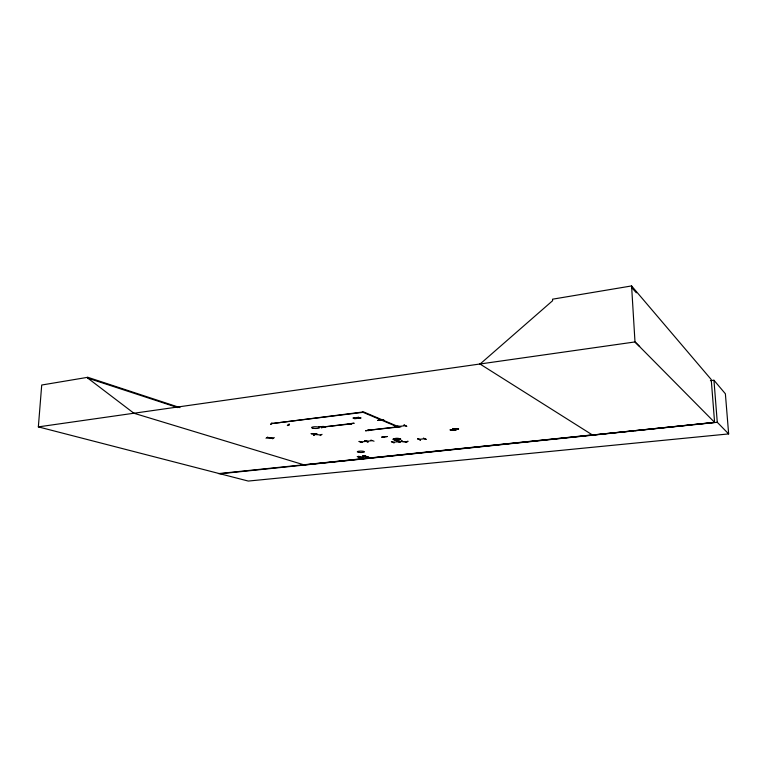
<?xml version="1.0" encoding="UTF-8"?>
<svg xmlns="http://www.w3.org/2000/svg" width="767" height="767" viewBox="0 0 767 767"><rect width="100%" height="100%" fill="white"/><g stroke="black" fill="none" stroke-linecap="round" stroke-linejoin="round"><path stroke-width="1.15" d="M710.424 380.672L713.952 380.24L725.381 393.787L728.65 433.921L248.278 481.062L38.35 426.883L41.715 385.024L87.783 377.297L179.977 407.622M480.065 364.047L552.604 300.722L552.547 299.188L631.586 285.938L634.99 341.938L714.585 422.368L304.163 464.907L133.909 413.24L87.735 378.093L87.783 377.297M450.085 429.923L456.049 430.325L450.219 429.865M383.692 419.626L377.882 420.393M377.853 420.326L383.567 419.578M365.495 430.699L370.902 429.923M354.057 423.24L348.237 423.902L353.913 423.24M270.732 424.391L272.007 422.962L270.588 424.439M391.41 441.696L394.228 442.827L391.419 441.667M417.603 438.829L420.584 439.932L417.91 438.81M420.287 439.951L417.833 438.782M358.994 441.456L362.187 442.454M359.234 441.389L361.938 442.53M365.245 440.747L368.457 441.83L365.533 440.728M397.699 425.762L400.844 426.96M399.693 441.974L402.292 440.852L400 442.013M313.636 435.042L315.745 433.777L313.943 435.11M313.885 435.052L315.707 433.815M266.024 438.273L267.75 437.056M287.328 425.551L288.996 424.151M357.364 456.547L362.57 458.215L361.995 458.282M358.4 456.442L363.836 458.1L363.309 458.148M363.414 458.062L358.62 456.413M367.518 457.717L362.551 456.001L368.045 457.65L362.983 455.876M368.793 457.583L364.133 455.828M369.109 457.544L363.989 455.771M287.846 425.56L289.38 424.189L287.874 425.503M289.044 424.966L288.373 424.937M323.252 426.414L321.709 427.785L322.917 426.423M453.038 430.086L455.435 428.801M455.761 428.83L453.297 430.086M274.308 437.631L272.573 438.791M322.063 434.333L320.194 435.598M351.161 423.691L351.67 423.767M380.7 420.057L380.902 420.038M458.599 428.945L452.722 428.552L458.58 429.021M406.587 441.907L401.103 441.456L406.74 441.859M407.91 441.255L405.59 442.386M405.848 442.454L407.862 441.303M384.507 436.778L384.277 436.797M399.425 426.337L405.273 425.723M366.952 441.255L372.187 440.661M392.896 442.252L398.226 441.725M419.204 439.347L424.534 438.753M267.223 437.698L273.1 438.168M360.893 442.003L365.821 441.38M288.958 424.966L288.536 424.87M38.35 426.883L133.976 413.221M363.059 412.33L271.604 423.595L363.577 411.908L399.032 426.96L367.393 430.373L397.354 426.845M272.994 438.225L267.194 437.756M404.104 425.023L406.721 426.27M371.046 430.057L365.734 430.805M394.19 427.248L400.077 426.653L394.343 427.267M406.663 426.327L404.094 424.995M381.698 437.094L387.297 436.528L381.851 437.142M364.843 440.795L367.757 441.907L364.622 440.795M374.028 441.207L370.902 440.076M399.828 442.175L396.798 441.15L399.588 442.156M426.049 439.328L423.384 438.206L426.126 439.28M218.403 473.623L592.325 434.889M632.833 430.862L592.527 435.023L479.72 363.836M635.21 430.613L692.112 424.745M694.48 424.496L714.633 422.416M219.928 473.795L717.27 422.291L728.65 433.921M322.073 427.056L321.478 427.085M321.709 427.794L322.955 426.337M314.873 434.525L320.721 434.918M133.909 413.24L634.99 341.938L639.668 346.531M87.735 378.093L177.666 407.584M362.35 458.254L357.297 456.547M358.793 456.317L363.874 458.081M364.344 455.742L369.253 457.458M362.417 412.052L397.929 427.085M631.682 287.52L636.351 292.821M631.586 285.938L711.23 379.531L714.499 421.179M713.952 380.24L717.27 422.291M311.201 433.691L317.279 434.16L311.201 433.719M354.91 417.775L352.964 418.025L354.728 418.724L357.106 418.427L354.91 417.775M358.678 417.306L356.722 417.555L358.956 418.197L358.678 417.306M319.082 426.634L325.323 427.046L319.014 426.634M368.409 430.498L368.956 430.603L368.438 430.508M360.873 417.967L359.004 417.833L360.873 417.967M351.248 423.576L321.565 427.2L351.88 423.825L351.248 423.576M359.061 452.396A3.567 0.7 0.2 0 0 364.459 451.821A3.567 0.7 0.2 0 0 359.157 451.178A3.567 0.7 0.2 0 0 359.061 452.396M394.871 439.875A3.777 0.786 -0.2 0 0 400.69 439.223A3.777 0.786 -0.2 0 0 395.187 438.503A3.787 0.796 -0.2 0 0 394.861 439.884A3.787 0.796 -0.2 0 0 400.7 439.232A3.787 0.796 -0.2 0 0 395.187 438.513A3.777 0.786 -0.2 0 0 394.871 439.875M312.821 428.216A3.988 0.872 0.8 0 0 319.436 427.871A3.988 0.872 0.8 0 0 314.432 426.768A3.988 0.872 0.8 0 0 312.821 428.216"/></g></svg>
